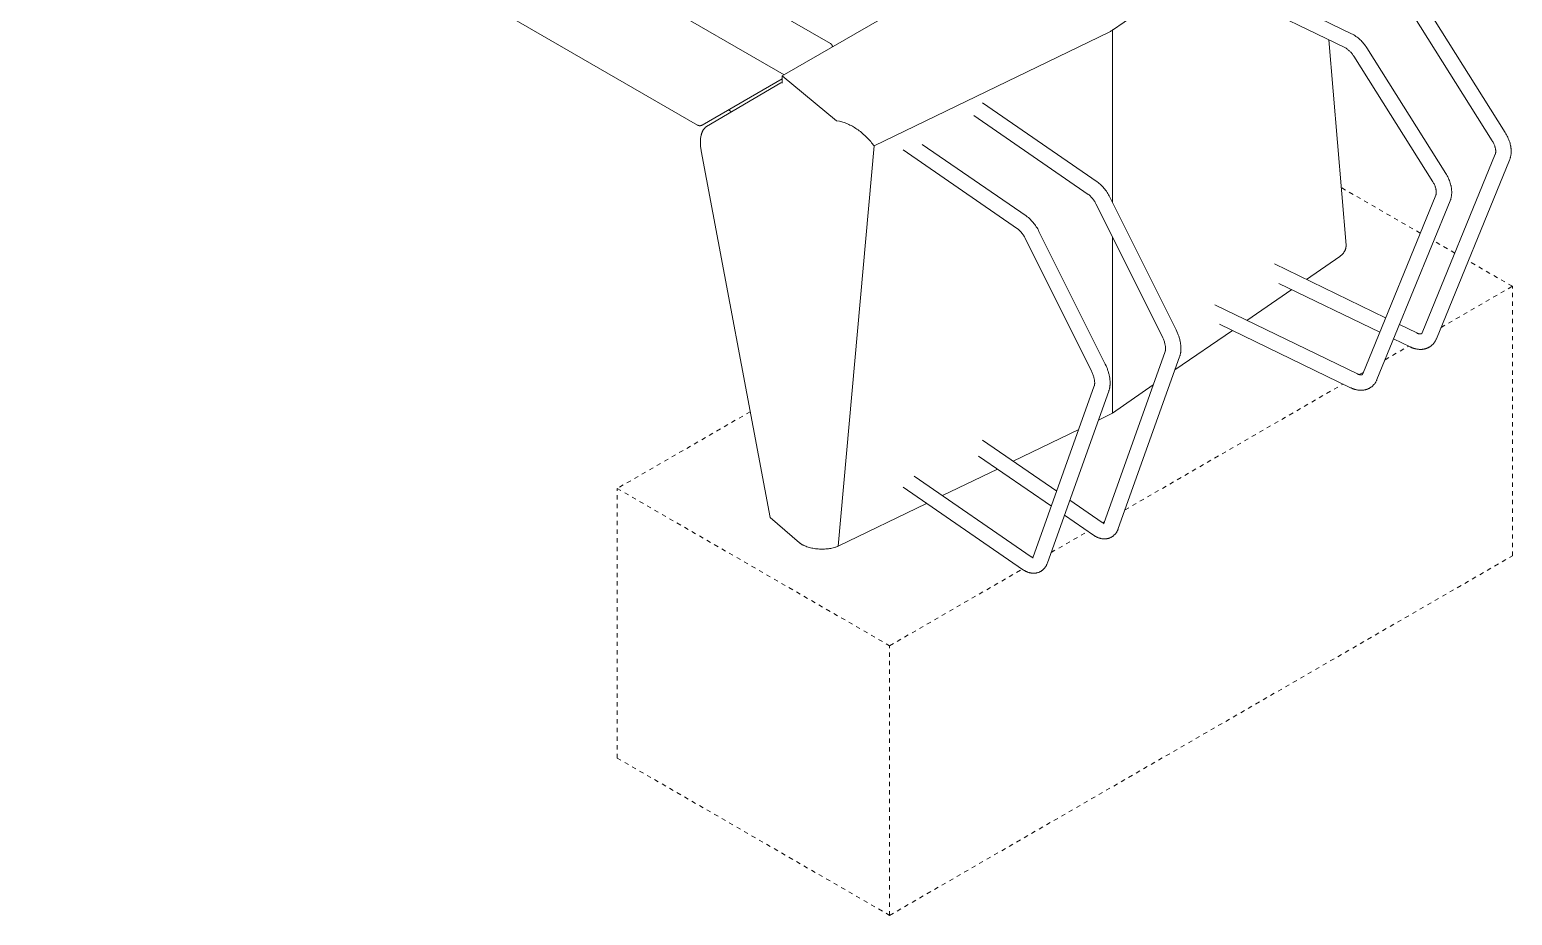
# Model space of a CAD drawing. Header units: inches. Extents: x -9 to 197, y 0 to 134.
# Drawn here: x 162.34 to 196.72, y 34.2 to 54.74 of the extents above; entities that cross this region are included whole.
import ezdxf

# ---------------------------------------------------------------- set-up
doc = ezdxf.new("R2010")
doc.units = ezdxf.units.IN
doc.linetypes.add('HIDDEN', pattern=[1.905, 1.27, -0.635])
doc.layers.add('ZANO_R', color=7, linetype='Continuous', lineweight=0)
doc.layers.add('ZANO_R_przerywana', color=250, linetype='HIDDEN', lineweight=0)

msp = doc.modelspace()

# ---------------------------------------------------------------- linework, layer by layer
at = {"layer": 'ZANO_R'}
for p, q in [((135.94726, 80.37621), (180.90662, 54.41891)), ((134.73189, 79.73347), (179.83713, 53.69195)), ((177.82866, 52.52393), (136.91272, 76.14676)), ((187.44759, 54.72645), (192.02311, 57.87468)), ((189.8257, 56.17882), (192.99072, 54.64551)), ((179.79049, 53.66502), (183.79067, 55.97453)), ((192.83491, 54.32387), (189.66966, 55.85729)), ((196.25511, 52.16126), (194.42128, 55.07427)), ((194.72373, 55.26468), (196.55756, 52.35166)), ((181.91918, 52.04117), (187.37207, 54.68285)), ((187.38769, 54.69065), (187.37207, 54.68285)), ((187.40307, 54.69891), (187.38769, 54.69065)), ((187.41818, 54.70764), (187.40307, 54.69891)), ((187.43303, 54.71682), (187.41818, 54.70764)), ((187.44759, 54.72645), (187.43303, 54.71682)), ((187.44758, 54.73888), (187.44759, 54.72645)), ((187.44759, 54.72645), (187.44759, 50.73341)), ((180.90662, 54.41891), (180.90965, 54.41709)), ((180.90965, 54.41709), (180.9126, 54.41518)), ((180.9126, 54.41518), (180.91549, 54.41316)), ((180.91549, 54.41316), (180.91831, 54.41104)), ((180.91831, 54.41104), (180.92105, 54.40883)), ((180.92105, 54.40883), (180.92372, 54.40652)), ((180.92372, 54.40652), (180.9263, 54.40412)), ((180.9263, 54.40412), (180.9288, 54.40164)), ((180.9288, 54.40164), (180.93121, 54.39907)), ((180.93121, 54.39907), (180.93354, 54.39642)), ((180.93354, 54.39642), (180.93576, 54.39369)), ((180.93576, 54.39369), (180.9379, 54.39088)), ((180.9379, 54.39088), (180.93993, 54.388)), ((180.93993, 54.388), (180.94187, 54.38506)), ((180.94187, 54.38506), (180.9437, 54.38205)), ((180.9437, 54.38205), (180.94543, 54.37897)), ((180.94543, 54.37897), (180.94705, 54.37584)), ((180.94705, 54.37584), (180.94856, 54.37266)), ((180.94856, 54.37266), (180.94996, 54.36943)), ((180.94996, 54.36943), (180.95125, 54.36615)), ((180.95125, 54.36615), (180.95242, 54.36282)), ((180.95242, 54.36282), (180.95348, 54.35946)), ((180.95348, 54.35946), (180.95442, 54.35606)), ((180.95442, 54.35606), (180.95525, 54.35264)), ((180.95525, 54.35264), (180.95595, 54.34918)), ((180.95595, 54.34918), (180.95654, 54.34571)), ((180.95654, 54.34571), (180.957, 54.34222)), ((180.957, 54.34222), (180.95735, 54.33871)), ((192.46832, 54.50147), (192.86493, 49.73743)), ((192.99072, 54.64551), (193.01771, 54.63104)), ((193.01771, 54.63104), (193.04419, 54.61566)), ((193.04419, 54.61566), (193.07013, 54.59939)), ((193.07013, 54.59939), (193.0955, 54.58224)), ((193.0955, 54.58224), (193.12027, 54.56423)), ((193.12027, 54.56423), (193.14441, 54.54539)), ((193.14441, 54.54539), (193.16789, 54.52573)), ((193.16789, 54.52573), (193.19068, 54.50529)), ((193.19068, 54.50529), (193.21276, 54.48407)), ((193.21276, 54.48407), (193.23411, 54.46212)), ((193.23411, 54.46212), (193.25469, 54.43945)), ((193.25469, 54.43945), (193.27449, 54.41608)), ((193.27449, 54.41608), (193.29348, 54.39206)), ((193.29348, 54.39206), (193.31163, 54.3674)), ((193.31163, 54.3674), (193.32894, 54.34214)), ((193.32894, 54.34214), (193.34537, 54.31629)), ((192.85076, 54.31501), (192.83491, 54.32387)), ((192.86631, 54.30563), (192.85076, 54.31501)), ((192.88154, 54.29573), (192.86631, 54.30563)), ((192.89643, 54.28532), (192.88154, 54.29573)), ((192.91096, 54.27442), (192.89643, 54.28532)), ((192.92512, 54.26304), (192.91096, 54.27442)), ((192.93889, 54.2512), (192.92512, 54.26304)), ((192.95225, 54.2389), (192.93889, 54.2512)), ((192.9652, 54.22616), (192.95225, 54.2389)), ((192.97771, 54.21299), (192.9652, 54.22616)), ((192.98977, 54.19941), (192.97771, 54.21299)), ((193.00137, 54.18544), (192.98977, 54.19941)), ((193.0125, 54.17108), (193.00137, 54.18544)), ((193.02314, 54.15636), (193.0125, 54.17108)), ((193.03328, 54.14129), (193.02314, 54.15636)), ((193.04292, 54.12589), (193.03328, 54.14129)), ((194.87675, 51.21288), (193.04292, 54.12589)), ((193.34537, 54.31629), (195.1792, 51.40328)), ((181.05245, 52.62352), (179.79049, 53.66502)), ((179.79049, 53.49828), (179.79049, 53.66502)), ((179.79049, 53.59765), (177.93077, 52.52393)), ((179.75668, 53.5059), (178.0379, 52.49157)), ((179.79049, 53.5162), (179.75668, 53.5059)), ((184.43549, 53.04049), (187.0919, 51.21272)), ((178.61675, 52.83317), (178.54157, 52.87658)), ((181.11755, 52.61482), (181.05245, 52.62352)), ((181.11755, 52.61482), (181.14507, 52.60826)), ((181.14507, 52.60826), (181.17237, 52.60089)), ((186.88932, 50.91829), (184.23455, 52.74493)), ((177.83167, 52.52226), (177.82866, 52.52393)), ((177.83474, 52.52069), (177.83167, 52.52226)), ((177.83787, 52.51922), (177.83474, 52.52069)), ((177.84104, 52.51786), (177.83787, 52.51922)), ((177.84425, 52.51661), (177.84104, 52.51786)), ((177.8475, 52.51547), (177.84425, 52.51661)), ((177.8508, 52.51443), (177.8475, 52.51547)), ((177.85412, 52.51351), (177.8508, 52.51443)), ((177.85747, 52.51271), (177.85412, 52.51351)), ((177.86085, 52.51201), (177.85747, 52.51271)), ((177.86425, 52.51143), (177.86085, 52.51201)), ((177.86767, 52.51097), (177.86425, 52.51143)), ((177.8711, 52.51062), (177.86767, 52.51097)), ((177.87454, 52.51038), (177.8711, 52.51062)), ((177.87799, 52.51027), (177.87454, 52.51038)), ((177.88144, 52.51027), (177.87799, 52.51027)), ((177.88489, 52.51038), (177.88144, 52.51027)), ((177.88833, 52.51062), (177.88489, 52.51038)), ((177.89176, 52.51097), (177.88833, 52.51062)), ((177.89518, 52.51143), (177.89176, 52.51097)), ((177.89858, 52.51201), (177.89518, 52.51143)), ((177.90196, 52.51271), (177.89858, 52.51201)), ((177.90531, 52.51351), (177.90196, 52.51271)), ((177.90863, 52.51443), (177.90531, 52.51351)), ((177.90534, 52.26161), (177.9094, 52.28128)), ((177.91192, 52.51547), (177.90863, 52.51443)), ((177.9094, 52.28128), (177.91164, 52.29089)), ((177.91164, 52.29089), (177.91403, 52.30034)), ((177.91518, 52.51661), (177.91192, 52.51547)), ((177.91403, 52.30034), (177.91655, 52.30962)), ((177.91839, 52.51786), (177.91518, 52.51661)), ((177.91655, 52.30962), (177.9192, 52.31874)), ((177.92156, 52.51922), (177.91839, 52.51786)), ((177.9192, 52.31874), (177.92199, 52.32768)), ((177.92468, 52.52069), (177.92156, 52.51922)), ((177.92199, 52.32768), (177.92492, 52.33645)), ((177.92775, 52.52226), (177.92468, 52.52069)), ((177.92492, 52.33645), (177.92797, 52.34503)), ((177.93077, 52.52393), (177.92775, 52.52226)), ((177.92797, 52.34503), (177.93115, 52.35342)), ((177.93115, 52.35342), (177.93446, 52.36162)), ((177.93446, 52.36162), (177.93789, 52.36962)), ((177.93789, 52.36962), (177.94144, 52.37743)), ((177.94144, 52.37743), (177.9451, 52.38503)), ((177.9451, 52.38503), (177.94888, 52.39242)), ((177.94888, 52.39242), (177.95277, 52.3996)), ((177.95277, 52.3996), (177.95677, 52.40658)), ((177.95677, 52.40658), (177.96088, 52.41334)), ((177.96088, 52.41334), (177.96508, 52.41988)), ((177.96508, 52.41988), (177.96939, 52.4262)), ((177.96939, 52.4262), (177.97378, 52.43231)), ((177.97378, 52.43231), (177.97827, 52.4382)), ((177.97827, 52.4382), (177.98285, 52.44386)), ((177.98285, 52.44386), (177.98751, 52.4493)), ((177.98751, 52.4493), (177.99225, 52.45453)), ((177.99225, 52.45453), (177.99707, 52.45952)), ((177.99707, 52.45952), (178.00195, 52.4643)), ((178.00195, 52.4643), (178.00691, 52.46885)), ((178.00691, 52.46885), (178.01194, 52.47319)), ((178.01194, 52.47319), (178.01702, 52.4773)), ((178.01702, 52.4773), (178.02216, 52.48119)), ((178.02216, 52.48119), (178.02736, 52.48487)), ((178.02736, 52.48487), (178.03261, 52.48833)), ((178.03261, 52.48833), (178.0379, 52.49157)), ((181.17237, 52.60089), (181.19945, 52.59274)), ((181.19945, 52.59274), (181.2263, 52.58385)), ((181.2263, 52.58385), (181.25344, 52.57403)), ((181.25344, 52.57403), (181.28032, 52.56349)), ((181.28032, 52.56349), (181.30693, 52.55227)), ((181.30693, 52.55227), (181.33324, 52.5404)), ((181.33324, 52.5404), (181.36142, 52.52684)), ((181.36142, 52.52684), (181.38924, 52.51259)), ((181.38924, 52.51259), (181.4167, 52.49766)), ((181.4167, 52.49766), (181.44381, 52.48209)), ((181.44381, 52.48209), (181.47055, 52.46589)), ((181.47055, 52.46589), (181.49693, 52.44909)), ((181.49693, 52.44909), (181.52293, 52.43173)), ((181.52293, 52.43173), (181.54857, 52.41382)), ((181.54857, 52.41382), (181.57554, 52.3941)), ((181.57554, 52.3941), (181.60207, 52.37381)), ((181.60207, 52.37381), (181.62816, 52.35295)), ((181.62816, 52.35295), (181.6538, 52.33154)), ((181.6538, 52.33154), (181.67898, 52.3096)), ((181.67898, 52.3096), (181.70371, 52.28713)), ((181.70371, 52.28713), (181.72796, 52.26416)), ((181.72796, 52.26416), (181.75175, 52.24071)), ((196.55756, 52.35166), (196.5738, 52.32495)), ((196.5738, 52.32495), (196.58911, 52.29786)), ((196.58911, 52.29786), (196.60349, 52.27042)), ((196.60349, 52.27042), (196.61691, 52.24267)), ((177.89306, 52.11109), (177.89308, 52.13359)), ((177.89359, 52.08841), (177.89306, 52.11109)), ((177.89308, 52.13359), (177.89368, 52.15585)), ((177.89467, 52.0656), (177.89359, 52.08841)), ((177.89368, 52.15585), (177.89485, 52.17781)), ((177.89628, 52.04272), (177.89467, 52.0656)), ((177.89485, 52.17781), (177.8966, 52.19942)), ((177.89841, 52.01983), (177.89628, 52.04272)), ((177.8966, 52.19942), (177.89893, 52.22063)), ((177.90103, 51.99696), (177.89841, 52.01983)), ((177.89893, 52.22063), (177.90184, 52.24138)), ((177.90413, 51.97418), (177.90103, 51.99696)), ((177.90184, 52.24138), (177.90534, 52.26161)), ((177.90769, 51.95153), (177.90413, 51.97418)), ((177.91168, 51.92906), (177.90769, 51.95153)), ((177.91168, 51.92906), (179.5097, 43.42381)), ((181.91918, 52.04117), (181.08596, 42.75818)), ((181.75175, 52.24071), (181.77506, 52.21676)), ((181.77506, 52.21676), (181.79786, 52.19234)), ((181.79786, 52.19234), (181.82015, 52.16745)), ((181.82015, 52.16745), (181.8419, 52.14208)), ((181.8419, 52.14208), (181.86206, 52.11751)), ((181.86206, 52.11751), (181.88169, 52.0925)), ((181.88169, 52.0925), (181.90074, 52.06706)), ((181.90074, 52.06706), (181.91918, 52.04117)), ((185.24665, 50.12248), (182.59188, 51.94912)), ((183.03837, 52.07572), (185.44924, 50.41691)), ((196.26538, 52.14436), (196.25511, 52.16126)), ((196.27503, 52.12728), (196.26538, 52.14436)), ((196.28405, 52.11007), (196.27503, 52.12728)), ((196.29243, 52.09278), (196.28405, 52.11007)), ((196.30013, 52.07547), (196.29243, 52.09278)), ((196.30715, 52.0582), (196.30013, 52.07547)), ((196.31346, 52.04102), (196.30715, 52.0582)), ((196.31635, 52.03248), (196.31346, 52.04102)), ((196.31905, 52.02399), (196.31635, 52.03248)), ((196.32321, 52.00968), (196.31905, 52.02399)), ((196.32682, 51.99564), (196.32321, 52.00968)), ((196.32987, 51.98193), (196.32682, 51.99564)), ((196.33239, 51.96857), (196.32987, 51.98193)), ((196.33438, 51.95561), (196.33239, 51.96857)), ((196.33519, 51.9493), (196.33438, 51.95561)), ((196.33586, 51.94309), (196.33519, 51.9493)), ((196.33641, 51.93701), (196.33586, 51.94309)), ((196.33683, 51.93105), (196.33641, 51.93701)), ((196.33713, 51.92522), (196.33683, 51.93105)), ((196.33731, 51.91953), (196.33713, 51.92522)), ((196.61691, 52.24267), (196.62935, 52.21464)), ((196.62935, 52.21464), (196.64079, 52.18636)), ((196.64079, 52.18636), (196.65121, 52.15789)), ((196.65121, 52.15789), (196.66059, 52.12924)), ((196.66059, 52.12924), (196.66846, 52.10209)), ((196.66846, 52.10209), (196.67534, 52.07493)), ((196.67534, 52.07493), (196.6784, 52.06137)), ((196.6784, 52.06137), (196.68121, 52.04781)), ((196.68121, 52.04781), (196.68375, 52.03426)), ((196.68375, 52.03426), (196.68604, 52.02073)), ((196.68604, 52.02073), (196.68807, 52.00723)), ((196.68807, 52.00723), (196.68984, 51.99375)), ((196.68984, 51.99375), (196.69134, 51.9803)), ((196.69134, 51.9803), (196.69257, 51.96689)), ((196.69257, 51.96689), (196.69353, 51.95351)), ((196.69353, 51.95351), (196.69422, 51.94018)), ((196.69422, 51.94018), (196.69463, 51.92689)), ((196.69463, 51.92689), (196.69477, 51.91365)), ((194.631, 47.70604), (196.32709, 51.8502)), ((196.65785, 51.71482), (194.96176, 47.57067)), ((196.32709, 51.8502), (196.32808, 51.85273)), ((196.32808, 51.85273), (196.32906, 51.85546)), ((196.32906, 51.85546), (196.33002, 51.85837)), ((196.33002, 51.85837), (196.33095, 51.86147)), ((196.33095, 51.86147), (196.33184, 51.86476)), ((196.33184, 51.86476), (196.33269, 51.86824)), ((196.33269, 51.86824), (196.33349, 51.87191)), ((196.33349, 51.87191), (196.33423, 51.87578)), ((196.33423, 51.87578), (196.33492, 51.87983)), ((196.33492, 51.87983), (196.33553, 51.88408)), ((196.33553, 51.88408), (196.33606, 51.88852)), ((196.33606, 51.88852), (196.33652, 51.89316)), ((196.33652, 51.89316), (196.33688, 51.898)), ((196.33688, 51.898), (196.33715, 51.90303)), ((196.33715, 51.90303), (196.33732, 51.90826)), ((196.33738, 51.91369), (196.33731, 51.91953)), ((196.33732, 51.90826), (196.33738, 51.91369)), ((196.6624, 51.7264), (196.65785, 51.71482)), ((196.66665, 51.73812), (196.6624, 51.7264)), ((196.67058, 51.74998), (196.66665, 51.73812)), ((196.67421, 51.76197), (196.67058, 51.74998)), ((196.67754, 51.77407), (196.67421, 51.76197)), ((196.68057, 51.7863), (196.67754, 51.77407)), ((196.68329, 51.79864), (196.68057, 51.7863)), ((196.68572, 51.81108), (196.68329, 51.79864)), ((196.68786, 51.82362), (196.68572, 51.81108)), ((196.68971, 51.83625), (196.68786, 51.82362)), ((196.69126, 51.84897), (196.68971, 51.83625)), ((196.69253, 51.86177), (196.69126, 51.84897)), ((196.69351, 51.87464), (196.69253, 51.86177)), ((196.69421, 51.88759), (196.69351, 51.87464)), ((196.69463, 51.90059), (196.69421, 51.88759)), ((196.69477, 51.91365), (196.69463, 51.90059)), ((195.1792, 51.40328), (195.19543, 51.37657)), ((195.19543, 51.37657), (195.21075, 51.34948)), ((195.21075, 51.34948), (195.22513, 51.32204)), ((195.22513, 51.32204), (195.23855, 51.29429)), ((195.23855, 51.29429), (195.25099, 51.26626)), ((195.25099, 51.26626), (195.26243, 51.23798)), ((195.26243, 51.23798), (195.27285, 51.2095)), ((186.90532, 50.90546), (186.88932, 50.91829)), ((186.92088, 50.89209), (186.90532, 50.90546)), ((186.93598, 50.8782), (186.92088, 50.89209)), ((187.0919, 51.21272), (187.11669, 51.19381)), ((187.11669, 51.19381), (187.14085, 51.1741)), ((187.14085, 51.1741), (187.16435, 51.15362)), ((187.16435, 51.15362), (187.18717, 51.13237)), ((187.18717, 51.13237), (187.20928, 51.11038)), ((187.20928, 51.11038), (187.23065, 51.08769)), ((187.23065, 51.08769), (187.25127, 51.0643)), ((187.25127, 51.0643), (187.27112, 51.04026)), ((187.27112, 51.04026), (187.29016, 51.01557)), ((187.29016, 51.01557), (187.30839, 50.99028)), ((187.30839, 50.99028), (187.32577, 50.9644)), ((187.32577, 50.9644), (187.3423, 50.93796)), ((187.3423, 50.93796), (187.35796, 50.911)), ((187.35796, 50.911), (187.37272, 50.88354)), ((193.25264, 46.75766), (194.94873, 50.90181)), ((194.88702, 51.19598), (194.87675, 51.21288)), ((194.89667, 51.1789), (194.88702, 51.19598)), ((194.90569, 51.16169), (194.89667, 51.1789)), ((194.91406, 51.1444), (194.90569, 51.16169)), ((194.92177, 51.12709), (194.91406, 51.1444)), ((194.92879, 51.10982), (194.92177, 51.12709)), ((194.9351, 51.09264), (194.92879, 51.10982)), ((194.93799, 51.0841), (194.9351, 51.09264)), ((194.94069, 51.07561), (194.93799, 51.0841)), ((194.94485, 51.0613), (194.94069, 51.07561)), ((194.94846, 51.04726), (194.94485, 51.0613)), ((194.95151, 51.03355), (194.94846, 51.04726)), ((194.94873, 50.90181), (194.94972, 50.90435)), ((194.94972, 50.90435), (194.9507, 50.90708)), ((194.9507, 50.90708), (194.95166, 50.90999)), ((194.95403, 51.02019), (194.95151, 51.03355)), ((194.95166, 50.90999), (194.95259, 50.91309)), ((194.95259, 50.91309), (194.95348, 50.91638)), ((194.95348, 50.91638), (194.95433, 50.91986)), ((194.95602, 51.00723), (194.95403, 51.02019)), ((194.95433, 50.91986), (194.95513, 50.92353)), ((194.95513, 50.92353), (194.95587, 50.92739)), ((194.95587, 50.92739), (194.95655, 50.93145)), ((194.95682, 51.00092), (194.95602, 51.00723)), ((194.95655, 50.93145), (194.95717, 50.9357)), ((194.9575, 50.99471), (194.95682, 51.00092)), ((194.95717, 50.9357), (194.9577, 50.94014)), ((194.95805, 50.98863), (194.9575, 50.99471)), ((194.9577, 50.94014), (194.95816, 50.94478)), ((194.95847, 50.98267), (194.95805, 50.98863)), ((194.95816, 50.94478), (194.95852, 50.94962)), ((194.95877, 50.97684), (194.95847, 50.98267)), ((194.95852, 50.94962), (194.95879, 50.95465)), ((194.95895, 50.97114), (194.95877, 50.97684)), ((194.95879, 50.95465), (194.95896, 50.95988)), ((194.95902, 50.96531), (194.95895, 50.97114)), ((194.95896, 50.95988), (194.95902, 50.96531)), ((195.27285, 51.2095), (195.28223, 51.18085)), ((195.28223, 51.18085), (195.2901, 51.15371)), ((195.2901, 51.15371), (195.29698, 51.12655)), ((195.29698, 51.12655), (195.30004, 51.11298)), ((195.30004, 51.11298), (195.30285, 51.09942)), ((195.30285, 51.09942), (195.30539, 51.08588)), ((195.30539, 51.08588), (195.30768, 51.07235)), ((195.30768, 51.07235), (195.30971, 51.05885)), ((195.30971, 51.05885), (195.31148, 51.04537)), ((195.3129, 50.90059), (195.31134, 50.88787)), ((195.31148, 51.04537), (195.31298, 51.03192)), ((195.31417, 50.91339), (195.3129, 50.90059)), ((195.31298, 51.03192), (195.31421, 51.01851)), ((195.31515, 50.92626), (195.31417, 50.91339)), ((195.31421, 51.01851), (195.31517, 51.00513)), ((195.31585, 50.9392), (195.31515, 50.92626)), ((195.31517, 51.00513), (195.31586, 50.9918)), ((195.31627, 50.95221), (195.31585, 50.9392)), ((195.31586, 50.9918), (195.31627, 50.97851)), ((195.31627, 50.97851), (195.31641, 50.96527)), ((195.31641, 50.96527), (195.31627, 50.95221)), ((186.95059, 50.86381), (186.93598, 50.8782)), ((186.96471, 50.84892), (186.95059, 50.86381)), ((186.97831, 50.83357), (186.96471, 50.84892)), ((186.99138, 50.81776), (186.97831, 50.83357)), ((187.00391, 50.80151), (186.99138, 50.81776)), ((187.01587, 50.78485), (187.00391, 50.80151)), ((187.02726, 50.76779), (187.01587, 50.78485)), ((187.03806, 50.75035), (187.02726, 50.76779)), ((187.04826, 50.73255), (187.03806, 50.75035)), ((187.05786, 50.71442), (187.04826, 50.73255)), ((187.06682, 50.69597), (187.05786, 50.71442)), ((188.60608, 47.61288), (187.06682, 50.69597)), ((187.37272, 50.88354), (187.38658, 50.85561)), ((187.38658, 50.85561), (188.92584, 47.77252)), ((195.27949, 50.76644), (193.5834, 46.62229)), ((195.28404, 50.77802), (195.27949, 50.76644)), ((195.28829, 50.78974), (195.28404, 50.77802)), ((195.29222, 50.8016), (195.28829, 50.78974)), ((195.29585, 50.81358), (195.29222, 50.8016)), ((195.29918, 50.82569), (195.29585, 50.81358)), ((195.30221, 50.83792), (195.29918, 50.82569)), ((195.30493, 50.85025), (195.30221, 50.83792)), ((195.30736, 50.8627), (195.30493, 50.85025)), ((195.3095, 50.87524), (195.30736, 50.8627)), ((195.31134, 50.88787), (195.3095, 50.87524)), ((185.44924, 50.41691), (185.47403, 50.398)), ((185.47403, 50.398), (185.49819, 50.37829)), ((185.49819, 50.37829), (185.52169, 50.35781)), ((185.52169, 50.35781), (185.5445, 50.33656)), ((185.5445, 50.33656), (185.56661, 50.31457)), ((185.56661, 50.31457), (185.58799, 50.29188)), ((185.58799, 50.29188), (185.60861, 50.26849)), ((185.60861, 50.26849), (185.62845, 50.24445)), ((185.62845, 50.24445), (185.64749, 50.21976)), ((185.64749, 50.21976), (185.66572, 50.19447)), ((185.26266, 50.10965), (185.24665, 50.12248)), ((185.27822, 50.09628), (185.26266, 50.10965)), ((185.29331, 50.08239), (185.27822, 50.09628)), ((185.30793, 50.068), (185.29331, 50.08239)), ((185.32204, 50.05311), (185.30793, 50.068)), ((185.33564, 50.03776), (185.32204, 50.05311)), ((185.34871, 50.02195), (185.33564, 50.03776)), ((185.36124, 50.0057), (185.34871, 50.02195)), ((185.3732, 49.98904), (185.36124, 50.0057)), ((185.38459, 49.97198), (185.3732, 49.98904)), ((185.3954, 49.95454), (185.38459, 49.97198)), ((185.4056, 49.93674), (185.3954, 49.95454)), ((185.41519, 49.91861), (185.4056, 49.93674)), ((185.42416, 49.90016), (185.41519, 49.91861)), ((186.96342, 46.81707), (185.42416, 49.90016)), ((185.66572, 50.19447), (185.68311, 50.16859)), ((185.68311, 50.16859), (185.69964, 50.14215)), ((185.69964, 50.14215), (185.71529, 50.11519)), ((185.71529, 50.11519), (185.73006, 50.08773)), ((185.73006, 50.08773), (185.74391, 50.0598)), ((185.74391, 50.0598), (187.28317, 46.97671)), ((187.44759, 49.9333), (187.44759, 45.84712)), ((192.76475, 49.5123), (192.77241, 49.51978)), ((192.77241, 49.51978), (192.77988, 49.52745)), ((192.77988, 49.52745), (192.78715, 49.53531)), ((192.78715, 49.53531), (192.79372, 49.5428)), ((192.79372, 49.5428), (192.8001, 49.55045)), ((192.8001, 49.55045), (192.80627, 49.55828)), ((192.80627, 49.55828), (192.81222, 49.56627)), ((192.81222, 49.56627), (192.81793, 49.57443)), ((192.81793, 49.57443), (192.82339, 49.58275)), ((192.82339, 49.58275), (192.82859, 49.59124)), ((192.82859, 49.59124), (192.83352, 49.5999)), ((192.83352, 49.5999), (192.83778, 49.60797)), ((192.83778, 49.60797), (192.84179, 49.61618)), ((192.84179, 49.61618), (192.84552, 49.62451)), ((192.84552, 49.62451), (192.84898, 49.63296)), ((192.84898, 49.63296), (192.85215, 49.64152)), ((192.85215, 49.64152), (192.85362, 49.64584)), ((192.85362, 49.64584), (192.85501, 49.65019)), ((192.85501, 49.65019), (192.85633, 49.65456)), ((192.85633, 49.65456), (192.85756, 49.65895)), ((192.85756, 49.65895), (192.85871, 49.66336)), ((192.85871, 49.66336), (192.85977, 49.6678)), ((192.85977, 49.6678), (192.86072, 49.67208)), ((192.86072, 49.67208), (192.86158, 49.67637)), ((192.86158, 49.67637), (192.86236, 49.68068)), ((192.86236, 49.68068), (192.86307, 49.68501)), ((192.86307, 49.68501), (192.86369, 49.68935)), ((192.86369, 49.68935), (192.86422, 49.6937)), ((192.86422, 49.6937), (192.86468, 49.69805)), ((192.86468, 49.69805), (192.86505, 49.70242)), ((192.86525, 49.73306), (192.86493, 49.73743)), ((192.86505, 49.70242), (192.86534, 49.70679)), ((192.86548, 49.72869), (192.86525, 49.73306)), ((192.86534, 49.70679), (192.86554, 49.71117)), ((192.86563, 49.72431), (192.86548, 49.72869)), ((192.86554, 49.71117), (192.86566, 49.71555)), ((192.86569, 49.71993), (192.86563, 49.72431)), ((192.86566, 49.71555), (192.86569, 49.71993)), ((191.20313, 49.30335), (193.783, 48.05352)), ((192.72227, 49.47641), (191.947, 48.94298)), ((192.72227, 49.47641), (192.73117, 49.48326)), ((192.73117, 49.48326), (192.73991, 49.49031)), ((192.73991, 49.49031), (192.7485, 49.49756)), ((192.7485, 49.49756), (192.75691, 49.50501)), ((192.75691, 49.50501), (192.76475, 49.5123)), ((193.64736, 47.72211), (191.30965, 48.85463)), ((191.60831, 48.70994), (190.56865, 47.99459)), ((189.82477, 48.35497), (193.12837, 46.75453)), ((192.97256, 46.43289), (189.9313, 47.90624)), ((194.10527, 47.8974), (194.50673, 47.70291)), ((188.61512, 47.59417), (188.60608, 47.61288)), ((188.62363, 47.57528), (188.61512, 47.59417)), ((188.6316, 47.55627), (188.62363, 47.57528)), ((188.63902, 47.5372), (188.6316, 47.55627)), ((188.64586, 47.51813), (188.63902, 47.5372)), ((188.65211, 47.49912), (188.64586, 47.51813)), ((188.65775, 47.48023), (188.65211, 47.49912)), ((188.66275, 47.46152), (188.65775, 47.48023)), ((188.66672, 47.44477), (188.66275, 47.46152)), ((190.22996, 47.76155), (188.89746, 46.84471)), ((188.92584, 47.77252), (188.94301, 47.73661)), ((188.94301, 47.73661), (188.95885, 47.70032)), ((188.95885, 47.70032), (188.96626, 47.68207)), ((188.96626, 47.68207), (188.97333, 47.66374)), ((188.97333, 47.66374), (188.98005, 47.64536)), ((188.98005, 47.64536), (188.98642, 47.62693)), ((188.98642, 47.62693), (188.99244, 47.60847)), ((188.99244, 47.60847), (188.99809, 47.58997)), ((188.99809, 47.58997), (189.00338, 47.57145)), ((189.00338, 47.57145), (189.0083, 47.55293)), ((189.0083, 47.55293), (189.01285, 47.53439)), ((189.01285, 47.53439), (189.01703, 47.51587)), ((189.01703, 47.51587), (189.02082, 47.49736)), ((189.02082, 47.49736), (189.02423, 47.47887)), ((189.02423, 47.47887), (189.02715, 47.46115)), ((189.02715, 47.46115), (189.02968, 47.44351)), ((194.35092, 47.38127), (193.96963, 47.56599)), ((194.50673, 47.70291), (194.51551, 47.69882)), ((194.51551, 47.69882), (194.52441, 47.69502)), ((194.52441, 47.69502), (194.53214, 47.692)), ((194.53214, 47.692), (194.53959, 47.68936)), ((194.53959, 47.68936), (194.54675, 47.68709)), ((194.54675, 47.68709), (194.55359, 47.68516)), ((194.55359, 47.68516), (194.56012, 47.68355)), ((194.56012, 47.68355), (194.56325, 47.68286)), ((194.56325, 47.68286), (194.56631, 47.68225)), ((194.56631, 47.68225), (194.56928, 47.68171)), ((194.56928, 47.68171), (194.57216, 47.68125)), ((194.57216, 47.68125), (194.57495, 47.68085)), ((194.57495, 47.68085), (194.57765, 47.68052)), ((194.57765, 47.68052), (194.58023, 47.68025)), ((194.58023, 47.68025), (194.5827, 47.68004)), ((194.5827, 47.68004), (194.58506, 47.67989)), ((194.58506, 47.67989), (194.58731, 47.67979)), ((194.58731, 47.67979), (194.58945, 47.67974)), ((194.58945, 47.67974), (194.59149, 47.67973)), ((194.59149, 47.67973), (194.59343, 47.67977)), ((194.59343, 47.67977), (194.59527, 47.67984)), ((194.59527, 47.67984), (194.59702, 47.67995)), ((194.59702, 47.67995), (194.59867, 47.68009)), ((194.59867, 47.68009), (194.60023, 47.68025)), ((194.60023, 47.68025), (194.6017, 47.68045)), ((194.6017, 47.68045), (194.60308, 47.68066)), ((194.60308, 47.68066), (194.60438, 47.68089)), ((194.60438, 47.68089), (194.6056, 47.68113)), ((194.6056, 47.68113), (194.60674, 47.68139)), ((194.60674, 47.68139), (194.60775, 47.68163)), ((194.60775, 47.68163), (194.60868, 47.68188)), ((194.60868, 47.68188), (194.60955, 47.68212)), ((194.60955, 47.68212), (194.61036, 47.68237)), ((194.61036, 47.68237), (194.61112, 47.68263)), ((194.61112, 47.68263), (194.61182, 47.68288)), ((194.61182, 47.68288), (194.61248, 47.68314)), ((194.61248, 47.68314), (194.6131, 47.6834)), ((194.6131, 47.6834), (194.61367, 47.68366)), ((194.61367, 47.68366), (194.61421, 47.68392)), ((194.61421, 47.68392), (194.61472, 47.68419)), ((194.61472, 47.68419), (194.61521, 47.68446)), ((194.61521, 47.68446), (194.61567, 47.68473)), ((194.61567, 47.68473), (194.61611, 47.68501)), ((194.61611, 47.68501), (194.61695, 47.68557)), ((194.61695, 47.68557), (194.61809, 47.68652)), ((194.61809, 47.68652), (194.6192, 47.6875)), ((194.6192, 47.6875), (194.62027, 47.68853)), ((194.62027, 47.68853), (194.62131, 47.68959)), ((194.62131, 47.68959), (194.6223, 47.69068)), ((194.6223, 47.69068), (194.62326, 47.69181)), ((194.62326, 47.69181), (194.62418, 47.69297)), ((194.62418, 47.69297), (194.62506, 47.69416)), ((194.62506, 47.69416), (194.6259, 47.69538)), ((194.6259, 47.69538), (194.6267, 47.69663)), ((194.6267, 47.69663), (194.62745, 47.69791)), ((194.62745, 47.69791), (194.62816, 47.69921)), ((194.62816, 47.69921), (194.62882, 47.70053)), ((194.62882, 47.70053), (194.62944, 47.70188)), ((194.62944, 47.70188), (194.63001, 47.70325)), ((194.63001, 47.70325), (194.63053, 47.70464)), ((194.63053, 47.70464), (194.631, 47.70604)), ((194.89247, 47.45671), (194.88359, 47.44669)), ((194.90103, 47.46702), (194.89247, 47.45671)), ((194.90924, 47.4776), (194.90103, 47.46702)), ((194.91711, 47.48845), (194.90924, 47.4776)), ((194.92461, 47.49954), (194.91711, 47.48845)), ((194.93176, 47.51087), (194.92461, 47.49954)), ((194.93853, 47.52243), (194.93176, 47.51087)), ((194.94492, 47.5342), (194.93853, 47.52243)), ((194.95093, 47.54617), (194.94492, 47.5342)), ((194.95655, 47.55833), (194.95093, 47.54617)), ((194.96176, 47.57067), (194.95655, 47.55833)), ((187.24804, 43.28495), (188.67003, 47.27085)), ((189.00664, 47.15077), (187.58465, 43.16486)), ((188.67013, 47.42835), (188.66672, 47.44477)), ((188.67003, 47.27085), (188.67093, 47.27352)), ((188.673, 47.41229), (188.67013, 47.42835)), ((188.67093, 47.27352), (188.67177, 47.2762)), ((188.67177, 47.2762), (188.67255, 47.2789)), ((188.67255, 47.2789), (188.67326, 47.28162)), ((188.67533, 47.39667), (188.673, 47.41229)), ((188.67326, 47.28162), (188.67452, 47.28704)), ((188.67452, 47.28704), (188.67568, 47.29303)), ((188.67712, 47.38155), (188.67533, 47.39667)), ((188.67568, 47.29303), (188.67673, 47.29955)), ((188.67673, 47.29955), (188.67763, 47.30661)), ((188.6784, 47.36698), (188.67712, 47.38155)), ((188.67763, 47.30661), (188.67838, 47.31417)), ((188.67838, 47.31417), (188.67894, 47.32222)), ((188.67916, 47.35302), (188.6784, 47.36698)), ((188.67894, 47.32222), (188.67929, 47.33075)), ((188.67935, 47.34629), (188.67916, 47.35302)), ((188.67929, 47.33075), (188.67941, 47.33974)), ((188.67941, 47.33974), (188.67935, 47.34629)), ((189.01041, 47.16176), (189.00664, 47.15077)), ((189.01391, 47.17288), (189.01041, 47.16176)), ((189.01714, 47.18413), (189.01391, 47.17288)), ((189.02012, 47.19551), (189.01714, 47.18413)), ((189.02285, 47.207), (189.02012, 47.19551)), ((189.02532, 47.21861), (189.02285, 47.207)), ((189.02754, 47.23032), (189.02532, 47.21861)), ((189.02952, 47.24214), (189.02754, 47.23032)), ((189.03125, 47.25405), (189.02952, 47.24214)), ((189.02968, 47.44351), (189.03184, 47.42595)), ((189.03274, 47.26606), (189.03125, 47.25405)), ((189.03184, 47.42595), (189.03361, 47.4085)), ((189.034, 47.27816), (189.03274, 47.26606)), ((189.03361, 47.4085), (189.035, 47.39115)), ((189.03502, 47.29034), (189.034, 47.27816)), ((189.035, 47.39115), (189.036, 47.37391)), ((189.03581, 47.3026), (189.03502, 47.29034)), ((189.03636, 47.31493), (189.03581, 47.3026)), ((189.036, 47.37391), (189.0366, 47.35679)), ((189.0367, 47.32732), (189.03636, 47.31493)), ((189.0366, 47.35679), (189.0368, 47.33979)), ((189.0368, 47.33979), (189.0367, 47.32732)), ((194.36172, 47.37616), (194.35092, 47.38127)), ((194.37257, 47.37125), (194.36172, 47.37616)), ((194.38346, 47.36656), (194.37257, 47.37125)), ((194.3944, 47.36209), (194.38346, 47.36656)), ((194.40537, 47.35785), (194.3944, 47.36209)), ((194.41639, 47.35382), (194.40537, 47.35785)), ((194.42743, 47.35002), (194.41639, 47.35382)), ((194.43851, 47.34646), (194.42743, 47.35002)), ((194.44962, 47.34312), (194.43851, 47.34646)), ((194.46075, 47.34002), (194.44962, 47.34312)), ((194.4719, 47.33717), (194.46075, 47.34002)), ((194.48307, 47.33455), (194.4719, 47.33717)), ((194.49426, 47.33218), (194.48307, 47.33455)), ((194.50546, 47.33006), (194.49426, 47.33218)), ((194.51667, 47.32819), (194.50546, 47.33006)), ((194.52789, 47.32657), (194.51667, 47.32819)), ((194.53806, 47.32533), (194.52789, 47.32657)), ((194.54822, 47.3243), (194.53806, 47.32533)), ((194.55838, 47.32348), (194.54822, 47.3243)), ((194.56853, 47.32289), (194.55838, 47.32348)), ((194.57867, 47.32252), (194.56853, 47.32289)), ((194.58879, 47.32236), (194.57867, 47.32252)), ((194.59889, 47.32243), (194.58879, 47.32236)), ((194.60896, 47.32273), (194.59889, 47.32243)), ((194.61902, 47.32325), (194.60896, 47.32273)), ((194.62904, 47.32401), (194.61902, 47.32325)), ((194.63903, 47.32499), (194.62904, 47.32401)), ((194.64898, 47.32621), (194.63903, 47.32499)), ((194.6589, 47.32766), (194.64898, 47.32621)), ((194.66877, 47.32935), (194.6589, 47.32766)), ((194.6786, 47.33128), (194.66877, 47.32935)), ((194.68837, 47.33344), (194.6786, 47.33128)), ((194.69554, 47.33519), (194.68837, 47.33344)), ((194.70268, 47.33707), (194.69554, 47.33519)), ((194.70979, 47.33909), (194.70268, 47.33707)), ((194.71686, 47.34124), (194.70979, 47.33909)), ((194.72388, 47.34352), (194.71686, 47.34124)), ((194.73087, 47.34593), (194.72388, 47.34352)), ((194.7378, 47.34847), (194.73087, 47.34593)), ((194.74468, 47.35114), (194.7378, 47.34847)), ((194.75589, 47.35581), (194.74468, 47.35114)), ((194.76694, 47.36084), (194.75589, 47.35581)), ((194.77783, 47.36622), (194.76694, 47.36084)), ((194.78854, 47.37194), (194.77783, 47.36622)), ((194.79906, 47.378), (194.78854, 47.37194)), ((194.80938, 47.3844), (194.79906, 47.378)), ((194.8195, 47.39111), (194.80938, 47.3844)), ((194.82939, 47.39816), (194.8195, 47.39111)), ((194.83905, 47.40551), (194.82939, 47.39816)), ((194.84848, 47.41317), (194.83905, 47.40551)), ((194.85765, 47.42113), (194.84848, 47.41317)), ((194.86657, 47.42937), (194.85765, 47.42113)), ((194.87521, 47.4379), (194.86657, 47.42937)), ((194.88359, 47.44669), (194.87521, 47.4379)), ((186.97245, 46.79836), (186.96342, 46.81707)), ((186.98096, 46.77947), (186.97245, 46.79836)), ((186.98894, 46.76046), (186.98096, 46.77947)), ((187.28317, 46.97671), (187.30034, 46.9408)), ((187.30034, 46.9408), (187.31618, 46.90451)), ((187.31618, 46.90451), (187.3236, 46.88626)), ((187.3236, 46.88626), (187.33067, 46.86793)), ((187.33067, 46.86793), (187.33739, 46.84955)), ((187.33739, 46.84955), (187.34376, 46.83112)), ((187.34376, 46.83112), (187.34977, 46.81266)), ((187.34977, 46.81266), (187.35542, 46.79416)), ((187.35542, 46.79416), (187.36071, 46.77564)), ((187.36071, 46.77564), (187.36563, 46.75711)), ((193.1737, 46.73719), (193.26609, 46.79053)), ((185.60538, 42.48914), (187.02736, 46.47504)), ((186.99636, 46.74139), (186.98894, 46.76046)), ((187.0032, 46.72232), (186.99636, 46.74139)), ((187.00945, 46.70331), (187.0032, 46.72232)), ((187.01508, 46.68442), (187.00945, 46.70331)), ((187.02008, 46.66571), (187.01508, 46.68442)), ((187.02405, 46.64896), (187.02008, 46.66571)), ((187.02746, 46.63254), (187.02405, 46.64896)), ((187.02736, 46.47504), (187.02827, 46.47771)), ((187.03033, 46.61648), (187.02746, 46.63254)), ((187.02827, 46.47771), (187.02911, 46.48039)), ((187.02911, 46.48039), (187.02988, 46.48309)), ((187.02988, 46.48309), (187.03059, 46.48581)), ((187.03266, 46.60086), (187.03033, 46.61648)), ((187.03059, 46.48581), (187.03185, 46.49123)), ((187.03185, 46.49123), (187.03301, 46.49722)), ((187.03446, 46.58574), (187.03266, 46.60086)), ((187.03301, 46.49722), (187.03406, 46.50374)), ((187.03406, 46.50374), (187.03497, 46.5108)), ((187.03573, 46.57117), (187.03446, 46.58574)), ((187.03497, 46.5108), (187.03571, 46.51836)), ((187.03571, 46.51836), (187.03627, 46.52641)), ((187.03649, 46.55721), (187.03573, 46.57117)), ((187.03627, 46.52641), (187.03662, 46.53494)), ((187.03668, 46.55048), (187.03649, 46.55721)), ((187.03662, 46.53494), (187.03675, 46.54393)), ((187.03675, 46.54393), (187.03668, 46.55048)), ((187.36563, 46.75711), (187.37019, 46.73858)), ((187.37019, 46.73858), (187.37436, 46.72006)), ((187.37436, 46.72006), (187.37816, 46.70155)), ((187.37816, 46.70155), (187.38157, 46.68306)), ((187.38265, 46.4228), (187.38018, 46.41119)), ((187.38157, 46.68306), (187.38448, 46.66534)), ((187.38488, 46.43451), (187.38265, 46.4228)), ((187.38448, 46.66534), (187.38702, 46.6477)), ((187.38685, 46.44633), (187.38488, 46.43451)), ((187.38859, 46.45824), (187.38685, 46.44633)), ((187.38702, 46.6477), (187.38917, 46.63014)), ((187.39008, 46.47025), (187.38859, 46.45824)), ((187.38917, 46.63014), (187.39095, 46.61269)), ((187.39133, 46.48235), (187.39008, 46.47025)), ((187.39095, 46.61269), (187.39234, 46.59534)), ((187.39235, 46.49453), (187.39133, 46.48235)), ((187.39234, 46.59534), (187.39333, 46.5781)), ((187.39314, 46.50679), (187.39235, 46.49453)), ((187.3937, 46.51912), (187.39314, 46.50679)), ((187.39333, 46.5781), (187.39393, 46.56098)), ((187.39403, 46.53151), (187.3937, 46.51912)), ((187.39393, 46.56098), (187.39414, 46.54398)), ((187.39414, 46.54398), (187.39403, 46.53151)), ((188.39456, 46.49869), (187.44759, 45.84712)), ((192.98336, 46.42777), (192.97256, 46.43289)), ((192.99421, 46.42287), (192.98336, 46.42777)), ((193.0051, 46.41818), (192.99421, 46.42287)), ((193.12837, 46.75453), (193.13715, 46.75044)), ((193.13715, 46.75044), (193.14605, 46.74663)), ((193.14605, 46.74663), (193.15378, 46.74362)), ((193.15378, 46.74362), (193.16123, 46.74098)), ((193.16123, 46.74098), (193.16839, 46.73871)), ((193.16839, 46.73871), (193.17523, 46.73677)), ((193.17523, 46.73677), (193.18175, 46.73517)), ((193.18175, 46.73517), (193.18489, 46.73448)), ((193.18489, 46.73448), (193.18795, 46.73387)), ((193.18795, 46.73387), (193.19091, 46.73333)), ((193.19091, 46.73333), (193.1938, 46.73287)), ((193.1938, 46.73287), (193.19659, 46.73247)), ((193.19659, 46.73247), (193.19929, 46.73214)), ((193.19929, 46.73214), (193.20187, 46.73187)), ((193.20187, 46.73187), (193.20434, 46.73166)), ((193.20434, 46.73166), (193.2067, 46.73151)), ((193.2067, 46.73151), (193.20895, 46.73141)), ((193.20895, 46.73141), (193.21109, 46.73136)), ((193.21109, 46.73136), (193.21313, 46.73135)), ((193.21313, 46.73135), (193.21507, 46.73139)), ((193.21507, 46.73139), (193.21691, 46.73146)), ((193.21691, 46.73146), (193.21866, 46.73157)), ((193.21866, 46.73157), (193.22031, 46.73171)), ((193.22031, 46.73171), (193.22187, 46.73187)), ((193.22187, 46.73187), (193.22334, 46.73206)), ((193.22334, 46.73206), (193.22472, 46.73228)), ((193.22472, 46.73228), (193.22602, 46.73251)), ((193.22602, 46.73251), (193.22724, 46.73275)), ((193.22724, 46.73275), (193.22838, 46.73301)), ((193.22838, 46.73301), (193.22939, 46.73325)), ((193.22939, 46.73325), (193.23032, 46.7335)), ((193.23032, 46.7335), (193.23119, 46.73374)), ((193.23119, 46.73374), (193.232, 46.73399)), ((193.232, 46.73399), (193.23276, 46.73425)), ((193.23276, 46.73425), (193.23346, 46.7345)), ((193.23346, 46.7345), (193.23412, 46.73476)), ((193.23412, 46.73476), (193.23474, 46.73502)), ((193.23474, 46.73502), (193.23531, 46.73528)), ((193.23531, 46.73528), (193.23585, 46.73554)), ((193.23585, 46.73554), (193.23636, 46.73581)), ((193.23636, 46.73581), (193.23685, 46.73608)), ((193.23685, 46.73608), (193.23731, 46.73635)), ((193.23731, 46.73635), (193.23775, 46.73663)), ((193.23775, 46.73663), (193.23859, 46.73719)), ((193.23859, 46.73719), (193.23973, 46.73814)), ((193.23973, 46.73814), (193.24084, 46.73912)), ((193.24084, 46.73912), (193.24191, 46.74014)), ((193.24191, 46.74014), (193.24294, 46.7412)), ((193.24294, 46.7412), (193.24394, 46.7423)), ((193.24394, 46.7423), (193.2449, 46.74343)), ((193.2449, 46.74343), (193.24582, 46.74459)), ((193.24582, 46.74459), (193.2467, 46.74578)), ((193.2467, 46.74578), (193.24754, 46.747)), ((193.24754, 46.747), (193.24834, 46.74825)), ((193.24834, 46.74825), (193.24909, 46.74953)), ((193.24909, 46.74953), (193.2498, 46.75083)), ((193.2498, 46.75083), (193.25046, 46.75215)), ((193.25046, 46.75215), (193.25108, 46.7535)), ((193.25108, 46.7535), (193.25164, 46.75487)), ((193.25164, 46.75487), (193.25217, 46.75626)), ((193.25217, 46.75626), (193.25264, 46.75766)), ((193.41018, 46.42356), (193.39947, 46.41784)), ((193.4207, 46.42962), (193.41018, 46.42356)), ((193.43102, 46.43602), (193.4207, 46.42962)), ((193.44114, 46.44273), (193.43102, 46.43602)), ((193.45103, 46.44978), (193.44114, 46.44273)), ((193.46069, 46.45713), (193.45103, 46.44978)), ((193.47011, 46.46479), (193.46069, 46.45713)), ((193.47929, 46.47275), (193.47011, 46.46479)), ((193.4882, 46.48099), (193.47929, 46.47275)), ((193.49685, 46.48951), (193.4882, 46.48099)), ((193.50523, 46.49831), (193.49685, 46.48951)), ((193.51411, 46.50833), (193.50523, 46.49831)), ((193.52266, 46.51864), (193.51411, 46.50833)), ((193.53088, 46.52922), (193.52266, 46.51864)), ((193.53874, 46.54007), (193.53088, 46.52922)), ((193.54625, 46.55116), (193.53874, 46.54007)), ((193.5534, 46.56249), (193.54625, 46.55116)), ((193.56017, 46.57405), (193.5534, 46.56249)), ((193.56656, 46.58582), (193.56017, 46.57405)), ((193.57257, 46.59779), (193.56656, 46.58582)), ((193.57819, 46.60995), (193.57257, 46.59779)), ((193.5834, 46.62229), (193.57819, 46.60995)), ((187.36398, 46.35496), (185.94199, 42.36905)), ((187.36774, 46.36595), (187.36398, 46.35496)), ((187.37124, 46.37707), (187.36774, 46.36595)), ((187.37448, 46.38832), (187.37124, 46.37707)), ((187.37746, 46.3997), (187.37448, 46.38832)), ((187.38018, 46.41119), (187.37746, 46.3997)), ((193.01604, 46.41371), (193.0051, 46.41818)), ((193.02701, 46.40946), (193.01604, 46.41371)), ((193.03803, 46.40544), (193.02701, 46.40946)), ((193.04907, 46.40164), (193.03803, 46.40544)), ((193.06015, 46.39808), (193.04907, 46.40164)), ((193.07126, 46.39474), (193.06015, 46.39808)), ((193.08239, 46.39164), (193.07126, 46.39474)), ((193.09354, 46.38879), (193.08239, 46.39164)), ((193.10471, 46.38617), (193.09354, 46.38879)), ((193.1159, 46.3838), (193.10471, 46.38617)), ((193.1271, 46.38168), (193.1159, 46.3838)), ((193.13831, 46.3798), (193.1271, 46.38168)), ((193.14953, 46.37819), (193.13831, 46.3798)), ((193.15969, 46.37694), (193.14953, 46.37819)), ((193.16986, 46.37592), (193.15969, 46.37694)), ((193.18002, 46.3751), (193.16986, 46.37592)), ((193.19017, 46.37451), (193.18002, 46.3751)), ((193.2003, 46.37414), (193.19017, 46.37451)), ((193.21042, 46.37398), (193.2003, 46.37414)), ((193.22053, 46.37405), (193.21042, 46.37398)), ((193.2306, 46.37435), (193.22053, 46.37405)), ((193.24066, 46.37487), (193.2306, 46.37435)), ((193.25068, 46.37563), (193.24066, 46.37487)), ((193.26067, 46.37661), (193.25068, 46.37563)), ((193.27062, 46.37783), (193.26067, 46.37661)), ((193.28054, 46.37928), (193.27062, 46.37783)), ((193.29041, 46.38097), (193.28054, 46.37928)), ((193.30024, 46.38289), (193.29041, 46.38097)), ((193.31001, 46.38506), (193.30024, 46.38289)), ((193.31718, 46.38681), (193.31001, 46.38506)), ((193.32432, 46.38869), (193.31718, 46.38681)), ((193.33143, 46.39071), (193.32432, 46.38869)), ((193.3385, 46.39286), (193.33143, 46.39071)), ((193.34552, 46.39514), (193.3385, 46.39286)), ((193.35251, 46.39755), (193.34552, 46.39514)), ((193.35944, 46.40009), (193.35251, 46.39755)), ((193.36632, 46.40276), (193.35944, 46.40009)), ((193.37753, 46.40743), (193.36632, 46.40276)), ((193.38858, 46.41246), (193.37753, 46.40743)), ((193.39947, 46.41784), (193.38858, 46.41246)), ((187.37207, 45.80352), (187.12445, 45.68356)), ((187.37207, 45.80352), (187.38769, 45.81132)), ((187.38769, 45.81132), (187.40307, 45.81958)), ((187.40307, 45.81958), (187.41818, 45.82831)), ((187.41818, 45.82831), (187.43303, 45.83749)), ((187.43303, 45.83749), (187.44759, 45.84712)), ((186.66571, 45.46132), (185.14994, 44.72699)), ((184.4366, 45.21781), (186.15663, 44.03433)), ((186.03236, 43.68601), (184.34611, 44.84625)), ((182.85192, 44.38211), (185.56662, 42.51423)), ((184.77994, 44.54775), (183.50726, 43.93119)), ((185.36404, 42.2198), (182.59299, 44.12644)), ((183.13727, 43.75195), (181.08596, 42.75818)), ((186.4613, 43.8247), (187.20929, 43.31004)), ((179.5097, 43.42381), (180.18881, 42.83492)), ((187.0067, 43.01561), (186.33703, 43.47638)), ((187.02393, 43.00417), (187.0067, 43.01561)), ((187.0414, 42.9934), (187.02393, 43.00417)), ((187.05023, 42.98827), (187.0414, 42.9934)), ((187.05911, 42.98332), (187.05023, 42.98827)), ((187.06805, 42.97855), (187.05911, 42.98332)), ((187.20929, 43.31004), (187.21467, 43.30637)), ((187.21467, 43.30637), (187.22017, 43.30288)), ((187.22017, 43.30288), (187.22578, 43.29957)), ((187.22272, 43.30139), (187.26199, 43.32406)), ((187.22578, 43.29957), (187.23149, 43.29645)), ((187.23149, 43.29645), (187.23731, 43.29352)), ((187.23731, 43.29352), (187.24322, 43.29078)), ((187.24288, 43.27389), (187.24804, 43.28495)), ((187.24322, 43.29078), (187.24922, 43.28824)), ((187.44642, 42.98108), (187.43723, 42.97518)), ((187.45541, 42.98729), (187.44642, 42.98108)), ((187.46418, 42.9938), (187.45541, 42.98729)), ((187.47384, 43.0017), (187.46418, 42.9938)), ((187.48323, 43.00993), (187.47384, 43.0017)), ((187.49233, 43.01846), (187.48323, 43.00993)), ((187.50114, 43.02731), (187.49233, 43.01846)), ((187.50964, 43.03644), (187.50114, 43.02731)), ((187.51783, 43.04586), (187.50964, 43.03644)), ((187.52569, 43.05555), (187.51783, 43.04586)), ((187.53321, 43.06551), (187.52569, 43.05555)), ((187.5404, 43.07571), (187.53321, 43.06551)), ((187.54724, 43.08615), (187.5404, 43.07571)), ((187.55371, 43.09682), (187.54724, 43.08615)), ((187.55982, 43.1077), (187.55371, 43.09682)), ((187.56556, 43.11878), (187.55982, 43.1077)), ((187.57092, 43.13005), (187.56556, 43.11878)), ((187.57589, 43.1415), (187.57092, 43.13005)), ((187.58047, 43.1531), (187.57589, 43.1415)), ((187.58465, 43.16486), (187.58047, 43.1531)), ((180.18881, 42.83492), (180.19583, 42.82986)), ((180.19583, 42.82986), (180.20295, 42.82494)), ((180.20294, 42.82493), (180.21322, 42.81812)), ((180.21322, 42.81812), (180.22365, 42.81156)), ((180.22365, 42.81156), (180.23423, 42.80522)), ((180.23423, 42.80522), (180.24493, 42.79911)), ((180.24493, 42.79911), (180.25576, 42.79322)), ((180.25576, 42.79322), (180.26671, 42.78754)), ((180.26671, 42.78754), (180.27775, 42.78207)), ((180.27775, 42.78207), (180.2889, 42.77679)), ((180.2889, 42.77679), (180.30125, 42.77121)), ((180.30125, 42.77121), (180.31371, 42.76585)), ((180.31371, 42.76585), (180.33889, 42.75579)), ((180.33889, 42.75579), (180.36439, 42.74655)), ((180.36439, 42.74655), (180.39016, 42.73811)), ((180.39016, 42.73811), (180.4182, 42.72986)), ((180.4182, 42.72986), (180.44647, 42.72244)), ((180.44647, 42.72244), (180.47495, 42.71584)), ((180.47495, 42.71584), (180.5036, 42.71003)), ((180.5036, 42.71003), (180.5329, 42.7049)), ((180.5329, 42.7049), (180.56232, 42.70055)), ((180.56232, 42.70055), (180.59185, 42.69696)), ((180.59185, 42.69696), (180.62146, 42.69414)), ((180.62146, 42.69414), (180.65155, 42.69204)), ((180.65155, 42.69204), (180.68167, 42.69072)), ((180.68167, 42.69072), (180.71183, 42.69017)), ((180.71183, 42.69017), (180.74198, 42.6904)), ((180.74198, 42.6904), (180.7717, 42.6914)), ((180.7717, 42.6914), (180.80137, 42.69318)), ((180.80137, 42.69318), (180.83099, 42.69576)), ((180.83099, 42.69576), (180.86052, 42.69915)), ((180.86052, 42.69915), (180.88875, 42.70319)), ((180.88875, 42.70319), (180.91684, 42.70803)), ((180.91684, 42.70803), (180.94478, 42.7137)), ((180.94478, 42.7137), (180.97252, 42.72024)), ((180.97252, 42.72024), (180.99821, 42.72715)), ((180.99821, 42.72715), (181.02366, 42.73489)), ((181.02366, 42.73489), (181.03628, 42.73909)), ((181.03628, 42.73909), (181.04883, 42.74351)), ((181.04883, 42.74351), (181.06129, 42.74816)), ((181.06129, 42.74816), (181.07366, 42.75304)), ((181.07366, 42.75304), (181.08596, 42.75818)), ((187.07704, 42.97397), (187.06805, 42.97855)), ((187.08608, 42.96958), (187.07704, 42.97397)), ((187.09517, 42.96538), (187.08608, 42.96958)), ((187.10431, 42.96138), (187.09517, 42.96538)), ((187.1135, 42.95757), (187.10431, 42.96138)), ((187.12274, 42.95397), (187.1135, 42.95757)), ((187.13202, 42.95058), (187.12274, 42.95397)), ((187.14134, 42.9474), (187.13202, 42.95058)), ((187.1507, 42.94443), (187.14134, 42.9474)), ((187.1605, 42.94157), (187.1507, 42.94443)), ((187.17035, 42.93895), (187.1605, 42.94157)), ((187.18024, 42.93657), (187.17035, 42.93895)), ((187.19018, 42.93444), (187.18024, 42.93657)), ((187.20016, 42.93256), (187.19018, 42.93444)), ((187.21017, 42.93094), (187.20016, 42.93256)), ((187.22021, 42.92959), (187.21017, 42.93094)), ((187.23029, 42.9285), (187.22021, 42.92959)), ((187.24167, 42.92761), (187.23029, 42.9285)), ((187.25307, 42.92707), (187.24167, 42.92761)), ((187.26447, 42.92689), (187.25307, 42.92707)), ((187.27586, 42.92708), (187.26447, 42.92689)), ((187.28724, 42.92764), (187.27586, 42.92708)), ((187.29861, 42.92858), (187.28724, 42.92764)), ((187.30995, 42.92991), (187.29861, 42.92858)), ((187.32126, 42.93162), (187.30995, 42.92991)), ((187.32775, 42.93278), (187.32126, 42.93162)), ((187.3342, 42.93407), (187.32775, 42.93278)), ((187.34064, 42.93549), (187.3342, 42.93407)), ((187.34704, 42.93703), (187.34064, 42.93549)), ((187.35758, 42.93988), (187.34704, 42.93703)), ((187.36803, 42.94309), (187.35758, 42.93988)), ((187.37835, 42.94665), (187.36803, 42.94309)), ((187.38855, 42.95056), (187.37835, 42.94665)), ((187.39861, 42.95481), (187.38855, 42.95056)), ((187.40852, 42.95941), (187.39861, 42.95481)), ((187.41827, 42.96434), (187.40852, 42.95941)), ((187.42784, 42.9696), (187.41827, 42.96434)), ((187.43723, 42.97518), (187.42784, 42.9696)), ((185.56662, 42.51423), (185.572, 42.51056)), ((185.572, 42.51056), (185.5775, 42.50707)), ((185.5775, 42.50707), (185.58311, 42.50376)), ((185.58311, 42.50376), (185.58883, 42.50064)), ((185.58883, 42.50064), (185.59464, 42.49771)), ((185.59464, 42.49771), (185.60055, 42.49497)), ((185.60021, 42.47808), (185.60538, 42.48914)), ((185.60055, 42.49497), (185.60655, 42.49243)), ((185.91105, 42.30101), (185.90457, 42.29034)), ((185.91716, 42.31189), (185.91105, 42.30101)), ((185.92289, 42.32297), (185.91716, 42.31189)), ((185.92825, 42.33424), (185.92289, 42.32297)), ((185.93322, 42.34569), (185.92825, 42.33424)), ((185.9378, 42.35729), (185.93322, 42.34569)), ((185.94199, 42.36905), (185.9378, 42.35729)), ((185.38126, 42.20836), (185.36404, 42.2198)), ((185.39874, 42.19758), (185.38126, 42.20836)), ((185.40756, 42.19246), (185.39874, 42.19758)), ((185.41644, 42.18751), (185.40756, 42.19246)), ((185.42538, 42.18274), (185.41644, 42.18751)), ((185.43437, 42.17816), (185.42538, 42.18274)), ((185.44341, 42.17377), (185.43437, 42.17816)), ((185.45251, 42.16957), (185.44341, 42.17377)), ((185.46165, 42.16557), (185.45251, 42.16957)), ((185.47084, 42.16176), (185.46165, 42.16557)), ((185.48007, 42.15816), (185.47084, 42.16176)), ((185.48935, 42.15477), (185.48007, 42.15816)), ((185.49867, 42.15159), (185.48935, 42.15477)), ((185.50803, 42.14862), (185.49867, 42.15159)), ((185.51783, 42.14576), (185.50803, 42.14862)), ((185.52768, 42.14314), (185.51783, 42.14576)), ((185.53758, 42.14076), (185.52768, 42.14314)), ((185.54751, 42.13863), (185.53758, 42.14076)), ((185.55749, 42.13675), (185.54751, 42.13863)), ((185.5675, 42.13513), (185.55749, 42.13675)), ((185.57755, 42.13378), (185.5675, 42.13513)), ((185.58762, 42.13269), (185.57755, 42.13378)), ((185.59901, 42.1318), (185.58762, 42.13269)), ((185.6104, 42.13126), (185.59901, 42.1318)), ((185.6218, 42.13108), (185.6104, 42.13126)), ((185.63319, 42.13127), (185.6218, 42.13108)), ((185.64458, 42.13183), (185.63319, 42.13127)), ((185.65594, 42.13277), (185.64458, 42.13183)), ((185.66728, 42.1341), (185.65594, 42.13277)), ((185.6786, 42.13581), (185.66728, 42.1341)), ((185.68508, 42.13697), (185.6786, 42.13581)), ((185.69154, 42.13826), (185.68508, 42.13697)), ((185.69797, 42.13968), (185.69154, 42.13826)), ((185.70437, 42.14122), (185.69797, 42.13968)), ((185.71492, 42.14407), (185.70437, 42.14122)), ((185.72536, 42.14728), (185.71492, 42.14407)), ((185.73569, 42.15084), (185.72536, 42.14728)), ((185.74589, 42.15475), (185.73569, 42.15084)), ((185.75595, 42.159), (185.74589, 42.15475)), ((185.76586, 42.1636), (185.75595, 42.159)), ((185.7756, 42.16853), (185.76586, 42.1636)), ((185.78518, 42.17379), (185.7756, 42.16853)), ((185.79457, 42.17937), (185.78518, 42.17379)), ((185.80376, 42.18527), (185.79457, 42.17937)), ((185.81275, 42.19148), (185.80376, 42.18527)), ((185.82152, 42.19799), (185.81275, 42.19148)), ((185.83118, 42.20589), (185.82152, 42.19799)), ((185.84056, 42.21412), (185.83118, 42.20589)), ((185.84966, 42.22265), (185.84056, 42.21412)), ((185.85847, 42.2315), (185.84966, 42.22265)), ((185.86697, 42.24063), (185.85847, 42.2315)), ((185.87516, 42.25005), (185.86697, 42.24063)), ((185.88302, 42.25974), (185.87516, 42.25005)), ((185.89055, 42.26969), (185.88302, 42.25974)), ((185.89773, 42.2799), (185.89055, 42.26969)), ((185.90457, 42.29034), (185.89773, 42.2799))]:
    msp.add_line(p, q, dxfattribs=at)
at = {"layer": 'ZANO_R_przerywana', "ltscale": 0.05}
for p, q in [((194.58733, 50.01879), (192.75335, 51.07763)), ((195.38828, 49.55636), (194.89969, 49.83845)), ((196.72247, 48.78607), (195.70064, 49.37602)), ((195.06833, 47.83105), (196.72247, 48.78607)), ((196.72247, 42.53302), (196.72247, 48.78607)), ((193.77174, 47.08246), (194.31741, 47.3975)), ((187.73988, 43.59997), (192.79534, 46.51874)), ((179.04872, 45.87734), (175.96382, 44.09628)), ((175.96382, 37.84323), (175.96382, 44.09628)), ((175.96382, 44.09628), (182.28167, 40.44867)), ((186.02866, 42.61199), (186.87943, 43.10318)), ((182.28167, 34.19562), (196.72247, 42.53302)), ((182.28167, 40.44867), (185.35734, 42.22441)), ((182.28167, 34.19562), (182.28167, 40.44867)), ((175.96382, 37.84323), (182.28167, 34.19562))]:
    msp.add_line(p, q, dxfattribs=at)

doc.saveas('drawing.dxf')
